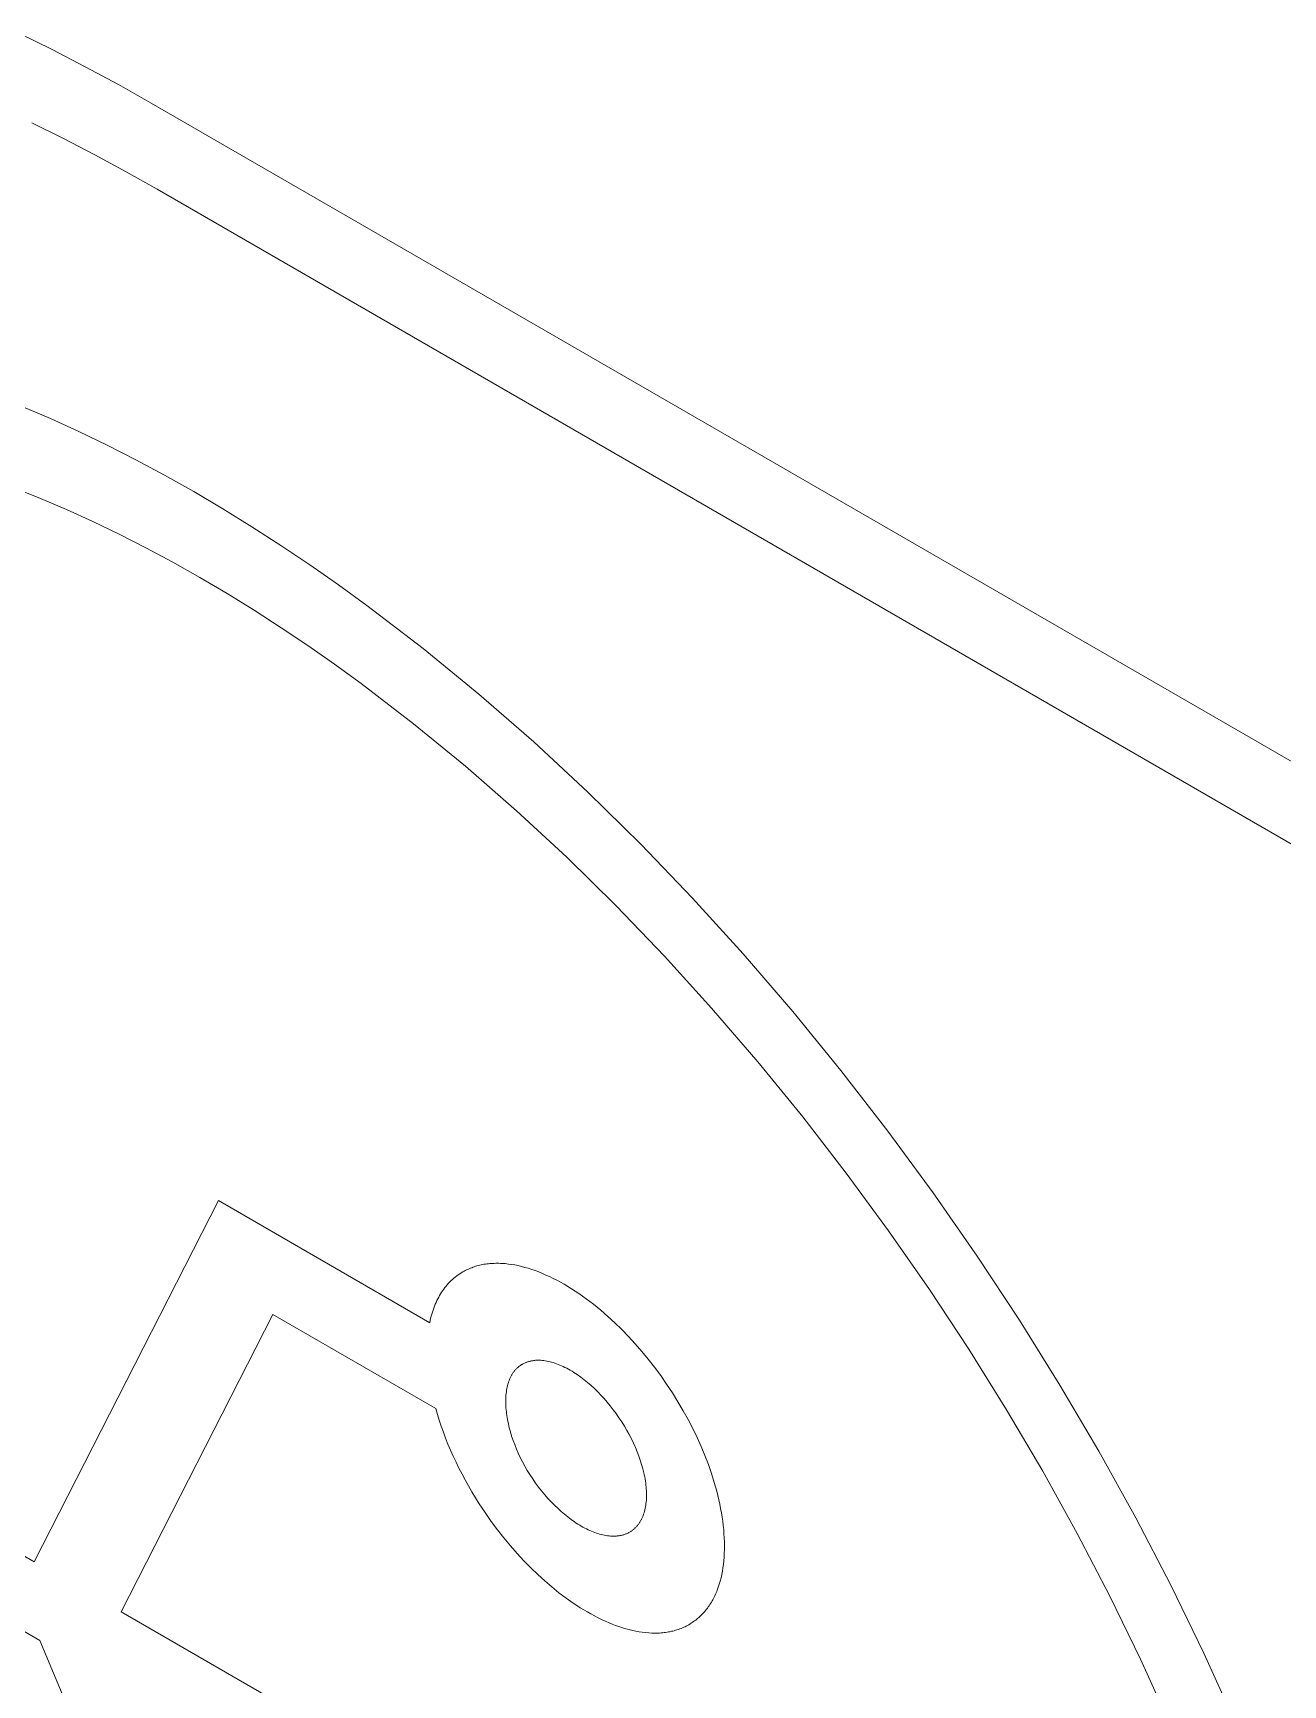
# Model space of a CAD drawing. Header units: millimetres. Extents: x -279 to 4999, y 61 to 3536.
# Drawn here: x 3942.55 to 3955.75, y 1671.74 to 1689.18 of the extents above; entities that cross this region are included whole.
import ezdxf

# ---------------------------------------------------------------- set-up
doc = ezdxf.new("R2010")
doc.units = ezdxf.units.MM
doc.layers.add('ZANO_R', color=7, linetype='Continuous', lineweight=0)

msp = doc.modelspace()

# ---------------------------------------------------------------- linework, layer by layer
at = {"layer": 'ZANO_R'}
for p, q in [((3942.756, 1689.002), (3942.403, 1689.176)), ((3943.106, 1688.821), (3942.756, 1689.002)), ((3943.455, 1688.632), (3943.106, 1688.821)), ((3943.801, 1688.436), (3943.455, 1688.632)), ((4018.624, 1645.237), (3943.801, 1688.436)), ((3942.541, 1688.228), (3942.875, 1688.063)), ((3942.875, 1688.063), (3943.207, 1687.891)), ((3943.207, 1687.891), (3943.538, 1687.712)), ((3943.538, 1687.712), (3943.866, 1687.527)), ((3943.866, 1687.527), (4018.688, 1644.328)), ((3942.74, 1685.108), (3942.446, 1685.233)), ((3943.037, 1684.973), (3942.74, 1685.108)), ((3943.336, 1684.828), (3943.037, 1684.973)), ((3943.638, 1684.674), (3943.336, 1684.828)), ((3943.943, 1684.511), (3943.638, 1684.674)), ((3944.251, 1684.337), (3943.943, 1684.511)), ((3942.363, 1684.373), (3942.634, 1684.265)), ((3944.559, 1684.155), (3944.251, 1684.337)), ((3942.634, 1684.265), (3942.908, 1684.148)), ((3942.908, 1684.148), (3943.184, 1684.023)), ((3944.865, 1683.966), (3944.559, 1684.155)), ((3943.184, 1684.023), (3943.463, 1683.888)), ((3945.171, 1683.769), (3944.865, 1683.966)), ((3943.463, 1683.888), (3943.745, 1683.745)), ((3945.475, 1683.565), (3945.171, 1683.769)), ((3943.745, 1683.745), (3944.029, 1683.592)), ((3944.029, 1683.592), (3944.315, 1683.431)), ((3944.315, 1683.431), (3944.602, 1683.261)), ((3945.777, 1683.354), (3945.475, 1683.565)), ((3944.602, 1683.261), (3944.888, 1683.085)), ((3946.078, 1683.136), (3945.777, 1683.354)), ((3944.888, 1683.085), (3945.172, 1682.901)), ((3946.673, 1682.681), (3946.078, 1683.136)), ((3945.172, 1682.901), (3945.455, 1682.712)), ((3945.455, 1682.712), (3945.736, 1682.515)), ((3947.261, 1682.2), (3946.673, 1682.681)), ((3945.736, 1682.515), (3946.016, 1682.312)), ((3946.016, 1682.312), (3946.571, 1681.888)), ((3947.84, 1681.695), (3947.261, 1682.2)), ((3946.571, 1681.888), (3947.118, 1681.44)), ((3948.409, 1681.167), (3947.84, 1681.695)), ((3947.118, 1681.44), (3947.658, 1680.97)), ((3948.968, 1680.617), (3948.409, 1681.167)), ((3947.658, 1680.97), (3948.188, 1680.478)), ((3948.188, 1680.478), (3948.708, 1679.966)), ((3949.515, 1680.047), (3948.968, 1680.617)), ((3948.708, 1679.966), (3949.218, 1679.435)), ((3950.051, 1679.458), (3949.515, 1680.047)), ((3949.218, 1679.435), (3949.717, 1678.886)), ((3950.573, 1678.851), (3950.051, 1679.458)), ((3949.717, 1678.886), (3950.204, 1678.321)), ((3951.082, 1678.228), (3950.573, 1678.851)), ((3950.204, 1678.321), (3950.678, 1677.74)), ((3951.577, 1677.589), (3951.082, 1678.228)), ((3950.678, 1677.74), (3951.138, 1677.146)), ((3952.056, 1676.936), (3951.577, 1677.589)), ((3951.138, 1677.146), (3951.584, 1676.538)), ((3944.511, 1676.855), (3942.567, 1673.044)), ((3946.741, 1675.567), (3944.511, 1676.855)), ((3952.519, 1676.27), (3952.056, 1676.936)), ((3951.584, 1676.538), (3952.015, 1675.918)), ((3952.965, 1675.593), (3952.519, 1676.27)), ((3947.074, 1676.093), (3947.058, 1676.083)), ((3947.091, 1676.103), (3947.074, 1676.093)), ((3947.104, 1676.111), (3947.091, 1676.103)), ((3947.117, 1676.117), (3947.104, 1676.111)), ((3947.13, 1676.124), (3947.117, 1676.117)), ((3947.143, 1676.13), (3947.13, 1676.124)), ((3947.156, 1676.136), (3947.143, 1676.13)), ((3947.17, 1676.142), (3947.156, 1676.136)), ((3947.184, 1676.147), (3947.17, 1676.142)), ((3947.198, 1676.152), (3947.184, 1676.147)), ((3947.212, 1676.157), (3947.198, 1676.152)), ((3947.226, 1676.162), (3947.212, 1676.157)), ((3947.24, 1676.166), (3947.226, 1676.162)), ((3947.255, 1676.17), (3947.24, 1676.166)), ((3947.269, 1676.173), (3947.255, 1676.17)), ((3947.284, 1676.177), (3947.269, 1676.173)), ((3947.299, 1676.18), (3947.284, 1676.177)), ((3947.314, 1676.183), (3947.299, 1676.18)), ((3947.329, 1676.185), (3947.314, 1676.183)), ((3947.344, 1676.187), (3947.329, 1676.185)), ((3947.36, 1676.189), (3947.344, 1676.187)), ((3947.375, 1676.191), (3947.36, 1676.189)), ((3947.391, 1676.192), (3947.375, 1676.191)), ((3947.407, 1676.193), (3947.391, 1676.192)), ((3947.422, 1676.193), (3947.407, 1676.193)), ((3947.438, 1676.194), (3947.422, 1676.193)), ((3947.455, 1676.194), (3947.438, 1676.194)), ((3947.471, 1676.194), (3947.455, 1676.194)), ((3947.487, 1676.193), (3947.471, 1676.194)), ((3947.504, 1676.192), (3947.487, 1676.193)), ((3947.537, 1676.19), (3947.504, 1676.192)), ((3947.571, 1676.186), (3947.537, 1676.19)), ((3947.605, 1676.182), (3947.571, 1676.186)), ((3947.64, 1676.176), (3947.605, 1676.182)), ((3947.675, 1676.169), (3947.64, 1676.176)), ((3947.71, 1676.16), (3947.675, 1676.169)), ((3947.746, 1676.151), (3947.71, 1676.16)), ((3947.782, 1676.141), (3947.746, 1676.151)), ((3947.818, 1676.129), (3947.782, 1676.141)), ((3947.855, 1676.116), (3947.818, 1676.129)), ((3947.892, 1676.102), (3947.855, 1676.116)), ((3947.93, 1676.087), (3947.892, 1676.102)), ((3946.89, 1675.922), (3946.878, 1675.906)), ((3946.901, 1675.938), (3946.89, 1675.922)), ((3946.914, 1675.953), (3946.901, 1675.938)), ((3946.926, 1675.968), (3946.914, 1675.953)), ((3946.94, 1675.983), (3946.926, 1675.968)), ((3946.953, 1675.997), (3946.94, 1675.983)), ((3946.967, 1676.011), (3946.953, 1675.997)), ((3946.981, 1676.024), (3946.967, 1676.011)), ((3946.996, 1676.037), (3946.981, 1676.024)), ((3947.011, 1676.049), (3946.996, 1676.037)), ((3947.026, 1676.061), (3947.011, 1676.049)), ((3947.042, 1676.072), (3947.026, 1676.061)), ((3947.058, 1676.083), (3947.042, 1676.072)), ((3947.967, 1676.07), (3947.93, 1676.087)), ((3948.005, 1676.053), (3947.967, 1676.07)), ((3948.044, 1676.034), (3948.005, 1676.053)), ((3948.082, 1676.015), (3948.044, 1676.034)), ((3948.121, 1675.994), (3948.082, 1676.015)), ((3948.16, 1675.972), (3948.121, 1675.994)), ((3948.199, 1675.949), (3948.16, 1675.972)), ((3948.238, 1675.924), (3948.199, 1675.949)), ((3948.277, 1675.899), (3948.238, 1675.924)), ((3952.015, 1675.918), (3952.431, 1675.287)), ((3946.799, 1675.761), (3946.791, 1675.741)), ((3946.808, 1675.781), (3946.799, 1675.761)), ((3946.817, 1675.8), (3946.808, 1675.781)), ((3946.826, 1675.818), (3946.817, 1675.8)), ((3946.836, 1675.837), (3946.826, 1675.818)), ((3946.846, 1675.855), (3946.836, 1675.837)), ((3946.856, 1675.872), (3946.846, 1675.855)), ((3946.867, 1675.889), (3946.856, 1675.872)), ((3946.878, 1675.906), (3946.867, 1675.889)), ((3948.316, 1675.874), (3948.277, 1675.899)), ((3948.393, 1675.819), (3948.316, 1675.874)), ((3948.47, 1675.761), (3948.393, 1675.819)), ((3948.546, 1675.699), (3948.47, 1675.761)), ((3943.483, 1672.516), (3945.084, 1675.655)), ((3945.084, 1675.655), (3946.805, 1674.661)), ((3946.746, 1675.59), (3946.741, 1675.567)), ((3946.751, 1675.613), (3946.746, 1675.59)), ((3946.757, 1675.635), (3946.751, 1675.613)), ((3946.763, 1675.657), (3946.757, 1675.635)), ((3946.769, 1675.679), (3946.763, 1675.657)), ((3946.776, 1675.7), (3946.769, 1675.679)), ((3946.784, 1675.721), (3946.776, 1675.7)), ((3946.791, 1675.741), (3946.784, 1675.721)), ((3948.621, 1675.634), (3948.546, 1675.699)), ((3948.695, 1675.566), (3948.621, 1675.634)), ((3953.393, 1674.906), (3952.965, 1675.593)), ((3948.768, 1675.495), (3948.695, 1675.566)), ((3948.84, 1675.421), (3948.768, 1675.495)), ((3948.911, 1675.344), (3948.84, 1675.421)), ((3948.98, 1675.264), (3948.911, 1675.344)), ((3949.048, 1675.181), (3948.98, 1675.264)), ((3952.431, 1675.287), (3952.829, 1674.647)), ((3947.624, 1675.043), (3947.628, 1675.049)), ((3947.628, 1675.049), (3947.632, 1675.054)), ((3947.632, 1675.054), (3947.637, 1675.06)), ((3947.637, 1675.06), (3947.641, 1675.065)), ((3947.641, 1675.065), (3947.646, 1675.07)), ((3947.646, 1675.07), (3947.651, 1675.076)), ((3947.651, 1675.076), (3947.656, 1675.081)), ((3947.656, 1675.081), (3947.661, 1675.086)), ((3947.661, 1675.086), (3947.666, 1675.09)), ((3947.666, 1675.09), (3947.671, 1675.095)), ((3947.671, 1675.095), (3947.676, 1675.099)), ((3947.676, 1675.099), (3947.682, 1675.104)), ((3947.682, 1675.104), (3947.687, 1675.108)), ((3947.687, 1675.108), (3947.693, 1675.112)), ((3947.693, 1675.112), (3947.698, 1675.116)), ((3947.698, 1675.116), (3947.704, 1675.12)), ((3947.704, 1675.12), (3947.71, 1675.124)), ((3947.71, 1675.124), (3947.716, 1675.127)), ((3947.716, 1675.127), (3947.722, 1675.131)), ((3947.722, 1675.131), (3947.728, 1675.134)), ((3947.728, 1675.134), (3947.735, 1675.137)), ((3947.735, 1675.137), (3947.741, 1675.14)), ((3947.741, 1675.14), (3947.747, 1675.143)), ((3947.747, 1675.143), (3947.754, 1675.146)), ((3947.754, 1675.146), (3947.76, 1675.148)), ((3947.76, 1675.148), (3947.767, 1675.151)), ((3947.767, 1675.151), (3947.774, 1675.153)), ((3947.774, 1675.153), (3947.78, 1675.155)), ((3947.78, 1675.155), (3947.787, 1675.157)), ((3947.787, 1675.157), (3947.794, 1675.159)), ((3947.794, 1675.159), (3947.801, 1675.161)), ((3947.801, 1675.161), (3947.808, 1675.162)), ((3947.808, 1675.162), (3947.815, 1675.164)), ((3947.815, 1675.164), (3947.822, 1675.165)), ((3947.822, 1675.165), (3947.829, 1675.166)), ((3947.829, 1675.166), (3947.837, 1675.167)), ((3947.837, 1675.167), (3947.844, 1675.168)), ((3947.844, 1675.168), (3947.851, 1675.169)), ((3947.851, 1675.169), (3947.859, 1675.17)), ((3947.859, 1675.17), (3947.866, 1675.17)), ((3947.866, 1675.17), (3947.874, 1675.171)), ((3947.874, 1675.171), (3947.881, 1675.171)), ((3947.881, 1675.171), (3947.889, 1675.171)), ((3947.889, 1675.171), (3947.897, 1675.171)), ((3947.897, 1675.171), (3947.905, 1675.17)), ((3947.905, 1675.17), (3947.913, 1675.17)), ((3947.913, 1675.17), (3947.928, 1675.169)), ((3947.928, 1675.169), (3947.944, 1675.167)), ((3947.944, 1675.167), (3947.961, 1675.165)), ((3947.961, 1675.165), (3947.977, 1675.162)), ((3947.977, 1675.162), (3947.994, 1675.159)), ((3947.994, 1675.159), (3948.011, 1675.155)), ((3948.011, 1675.155), (3948.028, 1675.151)), ((3948.028, 1675.151), (3948.045, 1675.146)), ((3948.045, 1675.146), (3948.062, 1675.14)), ((3948.062, 1675.14), (3948.08, 1675.134)), ((3948.08, 1675.134), (3948.097, 1675.127)), ((3948.097, 1675.127), (3948.115, 1675.12)), ((3948.115, 1675.12), (3948.133, 1675.112)), ((3948.133, 1675.112), (3948.151, 1675.104)), ((3948.151, 1675.104), (3948.169, 1675.095)), ((3948.169, 1675.095), (3948.188, 1675.086)), ((3948.188, 1675.086), (3948.206, 1675.076)), ((3948.206, 1675.076), (3948.225, 1675.065)), ((3948.225, 1675.065), (3948.243, 1675.054)), ((3948.243, 1675.054), (3948.262, 1675.043)), ((3949.114, 1675.096), (3949.048, 1675.181)), ((3949.179, 1675.008), (3949.114, 1675.096)), ((3947.555, 1674.871), (3947.559, 1674.887)), ((3947.559, 1674.887), (3947.563, 1674.903)), ((3947.563, 1674.903), (3947.567, 1674.919)), ((3947.567, 1674.919), (3947.571, 1674.935)), ((3947.571, 1674.935), (3947.577, 1674.95)), ((3947.577, 1674.95), (3947.579, 1674.957)), ((3947.579, 1674.957), (3947.582, 1674.964)), ((3947.582, 1674.964), (3947.585, 1674.971)), ((3947.585, 1674.971), (3947.588, 1674.978)), ((3947.588, 1674.978), (3947.591, 1674.985)), ((3947.591, 1674.985), (3947.594, 1674.992)), ((3947.594, 1674.992), (3947.598, 1674.999)), ((3947.598, 1674.999), (3947.601, 1675.006)), ((3947.601, 1675.006), (3947.605, 1675.012)), ((3947.605, 1675.012), (3947.608, 1675.018)), ((3947.608, 1675.018), (3947.612, 1675.025)), ((3947.612, 1675.025), (3947.616, 1675.031)), ((3947.616, 1675.031), (3947.62, 1675.037)), ((3947.62, 1675.037), (3947.624, 1675.043)), ((3948.262, 1675.043), (3948.28, 1675.031)), ((3948.28, 1675.031), (3948.299, 1675.019)), ((3948.299, 1675.019), (3948.335, 1674.993)), ((3948.335, 1674.993), (3948.372, 1674.965)), ((3948.372, 1674.965), (3948.408, 1674.936)), ((3948.408, 1674.936), (3948.444, 1674.905)), ((3948.444, 1674.905), (3948.479, 1674.872)), ((3948.479, 1674.872), (3948.514, 1674.838)), ((3949.242, 1674.918), (3949.179, 1675.008)), ((3949.302, 1674.826), (3949.242, 1674.918)), ((3953.802, 1674.21), (3953.393, 1674.906)), ((3947.544, 1674.764), (3947.545, 1674.783)), ((3947.544, 1674.746), (3947.544, 1674.764)), ((3947.544, 1674.727), (3947.544, 1674.746)), ((3947.544, 1674.707), (3947.544, 1674.727)), ((3947.545, 1674.688), (3947.544, 1674.707)), ((3947.545, 1674.783), (3947.546, 1674.801)), ((3947.546, 1674.801), (3947.548, 1674.819)), ((3947.548, 1674.819), (3947.55, 1674.837)), ((3947.55, 1674.837), (3947.552, 1674.854)), ((3947.552, 1674.854), (3947.555, 1674.871)), ((3948.514, 1674.838), (3948.548, 1674.803)), ((3948.548, 1674.803), (3948.582, 1674.766)), ((3948.582, 1674.766), (3948.615, 1674.728)), ((3948.615, 1674.728), (3948.647, 1674.689)), ((3949.361, 1674.733), (3949.302, 1674.826)), ((3949.416, 1674.638), (3949.361, 1674.733)), ((3946.805, 1674.661), (3946.823, 1674.599)), ((3946.823, 1674.599), (3946.842, 1674.537)), ((3946.842, 1674.537), (3946.863, 1674.474)), ((3947.546, 1674.668), (3947.545, 1674.688)), ((3947.548, 1674.648), (3947.546, 1674.668)), ((3947.55, 1674.627), (3947.548, 1674.648)), ((3947.552, 1674.607), (3947.55, 1674.627)), ((3947.555, 1674.586), (3947.552, 1674.607)), ((3947.558, 1674.565), (3947.555, 1674.586)), ((3947.562, 1674.544), (3947.558, 1674.565)), ((3947.571, 1674.501), (3947.562, 1674.544)), ((3948.647, 1674.689), (3948.679, 1674.648)), ((3948.679, 1674.648), (3948.709, 1674.607)), ((3948.709, 1674.607), (3948.739, 1674.564)), ((3948.739, 1674.564), (3948.768, 1674.52)), ((3949.468, 1674.544), (3949.416, 1674.638)), ((3949.517, 1674.449), (3949.468, 1674.544)), ((3952.829, 1674.647), (3953.211, 1673.999)), ((3946.863, 1674.474), (3946.885, 1674.412)), ((3946.885, 1674.412), (3946.909, 1674.349)), ((3946.909, 1674.349), (3946.934, 1674.286)), ((3947.581, 1674.458), (3947.571, 1674.501)), ((3947.593, 1674.414), (3947.581, 1674.458)), ((3947.606, 1674.369), (3947.593, 1674.414)), ((3947.621, 1674.325), (3947.606, 1674.369)), ((3948.768, 1674.52), (3948.796, 1674.475)), ((3948.796, 1674.475), (3948.822, 1674.431)), ((3948.822, 1674.431), (3948.847, 1674.386)), ((3948.847, 1674.386), (3948.87, 1674.34)), ((3949.563, 1674.354), (3949.517, 1674.449)), ((3949.606, 1674.259), (3949.563, 1674.354)), ((3946.934, 1674.286), (3946.961, 1674.223)), ((3946.961, 1674.223), (3946.989, 1674.16)), ((3947.638, 1674.28), (3947.621, 1674.325)), ((3947.656, 1674.234), (3947.638, 1674.28)), ((3947.676, 1674.189), (3947.656, 1674.234)), ((3947.697, 1674.144), (3947.676, 1674.189)), ((3948.87, 1674.34), (3948.892, 1674.295)), ((3948.892, 1674.295), (3948.912, 1674.25)), ((3948.912, 1674.25), (3948.931, 1674.205)), ((3948.931, 1674.205), (3948.949, 1674.16)), ((3949.646, 1674.164), (3949.606, 1674.259)), ((3954.193, 1673.506), (3953.802, 1674.21)), ((3946.989, 1674.16), (3947.019, 1674.096)), ((3947.019, 1674.096), (3947.05, 1674.033)), ((3947.05, 1674.033), (3947.082, 1673.97)), ((3947.72, 1674.098), (3947.697, 1674.144)), ((3947.745, 1674.053), (3947.72, 1674.098)), ((3947.771, 1674.008), (3947.745, 1674.053)), ((3947.798, 1673.964), (3947.771, 1674.008)), ((3948.949, 1674.16), (3948.964, 1674.115)), ((3948.964, 1674.115), (3948.978, 1674.071)), ((3948.978, 1674.071), (3948.991, 1674.026)), ((3948.991, 1674.026), (3949.001, 1673.983)), ((3949.682, 1674.069), (3949.646, 1674.164)), ((3949.715, 1673.975), (3949.682, 1674.069)), ((3942.567, 1673.044), (3940.931, 1673.989)), ((3947.082, 1673.97), (3947.116, 1673.907)), ((3947.116, 1673.907), (3947.151, 1673.844)), ((3947.151, 1673.844), (3947.187, 1673.782)), ((3947.828, 1673.919), (3947.798, 1673.964)), ((3947.859, 1673.875), (3947.828, 1673.919)), ((3947.89, 1673.832), (3947.859, 1673.875)), ((3947.922, 1673.791), (3947.89, 1673.832)), ((3949.001, 1673.983), (3949.006, 1673.961)), ((3949.006, 1673.961), (3949.01, 1673.939)), ((3949.01, 1673.939), (3949.014, 1673.918)), ((3949.014, 1673.918), (3949.018, 1673.896)), ((3949.018, 1673.896), (3949.021, 1673.875)), ((3949.021, 1673.875), (3949.023, 1673.854)), ((3949.023, 1673.854), (3949.025, 1673.833)), ((3949.025, 1673.833), (3949.027, 1673.813)), ((3949.744, 1673.882), (3949.715, 1673.975)), ((3949.77, 1673.789), (3949.744, 1673.882)), ((3953.211, 1673.999), (3953.574, 1673.343)), ((3947.187, 1673.782), (3947.264, 1673.657)), ((3947.264, 1673.657), (3947.327, 1673.563)), ((3947.955, 1673.752), (3947.922, 1673.791)), ((3947.989, 1673.713), (3947.955, 1673.752)), ((3948.023, 1673.677), (3947.989, 1673.713)), ((3948.057, 1673.641), (3948.023, 1673.677)), ((3949.024, 1673.659), (3949.022, 1673.642)), ((3949.026, 1673.677), (3949.024, 1673.659)), ((3949.028, 1673.695), (3949.026, 1673.677)), ((3949.027, 1673.813), (3949.028, 1673.792)), ((3949.028, 1673.792), (3949.029, 1673.772)), ((3949.029, 1673.714), (3949.028, 1673.695)), ((3949.029, 1673.772), (3949.029, 1673.752)), ((3949.029, 1673.752), (3949.029, 1673.733)), ((3949.029, 1673.733), (3949.029, 1673.714)), ((3949.793, 1673.696), (3949.77, 1673.789)), ((3949.803, 1673.651), (3949.793, 1673.696)), ((3947.327, 1673.563), (3947.391, 1673.47)), ((3948.092, 1673.608), (3948.057, 1673.641)), ((3948.127, 1673.576), (3948.092, 1673.608)), ((3948.163, 1673.545), (3948.127, 1673.576)), ((3948.198, 1673.517), (3948.163, 1673.545)), ((3948.234, 1673.49), (3948.198, 1673.517)), ((3948.27, 1673.465), (3948.234, 1673.49)), ((3948.971, 1673.482), (3948.967, 1673.475)), ((3948.975, 1673.488), (3948.971, 1673.482)), ((3948.978, 1673.495), (3948.975, 1673.488)), ((3948.981, 1673.502), (3948.978, 1673.495)), ((3948.984, 1673.509), (3948.981, 1673.502)), ((3948.987, 1673.516), (3948.984, 1673.509)), ((3948.99, 1673.523), (3948.987, 1673.516)), ((3948.993, 1673.53), (3948.99, 1673.523)), ((3948.999, 1673.545), (3948.993, 1673.53)), ((3949.004, 1673.56), (3948.999, 1673.545)), ((3949.008, 1673.575), (3949.004, 1673.56)), ((3949.012, 1673.591), (3949.008, 1673.575)), ((3949.016, 1673.608), (3949.012, 1673.591)), ((3949.019, 1673.624), (3949.016, 1673.608)), ((3949.022, 1673.642), (3949.019, 1673.624)), ((3949.812, 1673.605), (3949.803, 1673.651)), ((3949.82, 1673.56), (3949.812, 1673.605)), ((3949.827, 1673.515), (3949.82, 1673.56)), ((3949.834, 1673.471), (3949.827, 1673.515)), ((3954.563, 1672.796), (3954.193, 1673.506)), ((3947.391, 1673.47), (3947.457, 1673.381)), ((3947.457, 1673.381), (3947.525, 1673.295)), ((3948.288, 1673.453), (3948.27, 1673.465)), ((3948.306, 1673.441), (3948.288, 1673.453)), ((3948.324, 1673.43), (3948.306, 1673.441)), ((3948.341, 1673.42), (3948.324, 1673.43)), ((3948.359, 1673.41), (3948.341, 1673.42)), ((3948.377, 1673.4), (3948.359, 1673.41)), ((3948.395, 1673.391), (3948.377, 1673.4)), ((3948.413, 1673.382), (3948.395, 1673.391)), ((3948.43, 1673.374), (3948.413, 1673.382)), ((3948.448, 1673.366), (3948.43, 1673.374)), ((3948.465, 1673.359), (3948.448, 1673.366)), ((3948.483, 1673.353), (3948.465, 1673.359)), ((3948.5, 1673.346), (3948.483, 1673.353)), ((3948.517, 1673.341), (3948.5, 1673.346)), ((3948.534, 1673.336), (3948.517, 1673.341)), ((3948.551, 1673.331), (3948.534, 1673.336)), ((3948.568, 1673.327), (3948.551, 1673.331)), ((3948.585, 1673.324), (3948.568, 1673.327)), ((3948.601, 1673.321), (3948.585, 1673.324)), ((3948.617, 1673.318), (3948.601, 1673.321)), ((3948.634, 1673.316), (3948.617, 1673.318)), ((3948.65, 1673.315), (3948.634, 1673.316)), ((3948.665, 1673.314), (3948.65, 1673.315)), ((3948.673, 1673.314), (3948.665, 1673.314)), ((3948.681, 1673.314), (3948.673, 1673.314)), ((3948.689, 1673.314), (3948.681, 1673.314)), ((3948.697, 1673.314), (3948.689, 1673.314)), ((3948.704, 1673.314), (3948.697, 1673.314)), ((3948.712, 1673.315), (3948.704, 1673.314)), ((3948.719, 1673.316), (3948.712, 1673.315)), ((3948.727, 1673.316), (3948.719, 1673.316)), ((3948.734, 1673.317), (3948.727, 1673.316)), ((3948.742, 1673.319), (3948.734, 1673.317)), ((3948.749, 1673.32), (3948.742, 1673.319)), ((3948.756, 1673.321), (3948.749, 1673.32)), ((3948.763, 1673.323), (3948.756, 1673.321)), ((3948.77, 1673.324), (3948.763, 1673.323)), ((3948.777, 1673.326), (3948.77, 1673.324)), ((3948.784, 1673.328), (3948.777, 1673.326)), ((3948.791, 1673.33), (3948.784, 1673.328)), ((3948.798, 1673.333), (3948.791, 1673.33)), ((3948.805, 1673.335), (3948.798, 1673.333)), ((3948.812, 1673.338), (3948.805, 1673.335)), ((3948.818, 1673.34), (3948.812, 1673.338)), ((3948.825, 1673.343), (3948.818, 1673.34)), ((3948.832, 1673.346), (3948.825, 1673.343)), ((3948.838, 1673.35), (3948.832, 1673.346)), ((3948.844, 1673.353), (3948.838, 1673.35)), ((3948.851, 1673.356), (3948.844, 1673.353)), ((3948.857, 1673.36), (3948.851, 1673.356)), ((3948.863, 1673.364), (3948.857, 1673.36)), ((3948.868, 1673.367), (3948.863, 1673.364)), ((3948.874, 1673.371), (3948.868, 1673.367)), ((3948.88, 1673.375), (3948.874, 1673.371)), ((3948.885, 1673.38), (3948.88, 1673.375)), ((3948.891, 1673.384), (3948.885, 1673.38)), ((3948.896, 1673.388), (3948.891, 1673.384)), ((3948.901, 1673.393), (3948.896, 1673.388)), ((3948.906, 1673.398), (3948.901, 1673.393)), ((3948.911, 1673.402), (3948.906, 1673.398)), ((3948.916, 1673.407), (3948.911, 1673.402)), ((3948.921, 1673.412), (3948.916, 1673.407)), ((3948.926, 1673.417), (3948.921, 1673.412)), ((3948.93, 1673.423), (3948.926, 1673.417)), ((3948.935, 1673.428), (3948.93, 1673.423)), ((3948.939, 1673.434), (3948.935, 1673.428)), ((3948.944, 1673.439), (3948.939, 1673.434)), ((3948.948, 1673.445), (3948.944, 1673.439)), ((3948.952, 1673.451), (3948.948, 1673.445)), ((3948.956, 1673.457), (3948.952, 1673.451)), ((3948.96, 1673.463), (3948.956, 1673.457)), ((3948.964, 1673.469), (3948.96, 1673.463)), ((3948.967, 1673.475), (3948.964, 1673.469)), ((3949.839, 1673.427), (3949.834, 1673.471)), ((3949.844, 1673.383), (3949.839, 1673.427)), ((3949.847, 1673.339), (3949.844, 1673.383)), ((3949.85, 1673.296), (3949.847, 1673.339)), ((3953.574, 1673.343), (3953.919, 1672.682)), ((3940.98, 1673.166), (3942.627, 1672.215)), ((3947.525, 1673.295), (3947.594, 1673.211)), ((3947.594, 1673.211), (3947.664, 1673.131)), ((3947.664, 1673.131), (3947.736, 1673.054)), ((3949.848, 1673.093), (3949.85, 1673.132)), ((3949.851, 1673.254), (3949.85, 1673.296)), ((3949.85, 1673.132), (3949.852, 1673.172)), ((3949.852, 1673.213), (3949.851, 1673.254)), ((3949.852, 1673.172), (3949.852, 1673.213)), ((3947.736, 1673.054), (3947.808, 1672.98)), ((3947.808, 1672.98), (3947.881, 1672.909)), ((3949.83, 1672.944), (3949.836, 1672.98)), ((3949.836, 1672.98), (3949.841, 1673.017)), ((3949.841, 1673.017), (3949.845, 1673.054)), ((3949.845, 1673.054), (3949.848, 1673.093)), ((3947.881, 1672.909), (3947.955, 1672.842)), ((3947.955, 1672.842), (3948.03, 1672.778)), ((3949.787, 1672.776), (3949.798, 1672.808)), ((3949.798, 1672.808), (3949.807, 1672.841)), ((3949.807, 1672.841), (3949.816, 1672.874)), ((3949.816, 1672.874), (3949.824, 1672.909)), ((3949.824, 1672.909), (3949.83, 1672.944)), ((3954.911, 1672.081), (3954.563, 1672.796)), ((3948.03, 1672.778), (3948.104, 1672.718)), ((3948.104, 1672.718), (3948.18, 1672.661)), ((3948.18, 1672.661), (3948.255, 1672.608)), ((3948.255, 1672.608), (3948.293, 1672.583)), ((3949.706, 1672.605), (3949.714, 1672.618)), ((3949.714, 1672.618), (3949.722, 1672.631)), ((3949.722, 1672.631), (3949.729, 1672.644)), ((3949.729, 1672.644), (3949.737, 1672.658)), ((3949.737, 1672.658), (3949.744, 1672.672)), ((3949.744, 1672.672), (3949.751, 1672.686)), ((3949.751, 1672.686), (3949.757, 1672.701)), ((3949.757, 1672.701), (3949.764, 1672.715)), ((3949.764, 1672.715), (3949.77, 1672.73)), ((3949.77, 1672.73), (3949.776, 1672.745)), ((3949.776, 1672.745), (3949.787, 1672.776)), ((3953.919, 1672.682), (3954.244, 1672.016)), ((3951.651, 1667.8), (3943.483, 1672.516)), ((3948.293, 1672.583), (3948.33, 1672.559)), ((3948.33, 1672.559), (3948.368, 1672.536)), ((3948.368, 1672.536), (3948.406, 1672.514)), ((3948.406, 1672.514), (3948.443, 1672.493)), ((3948.443, 1672.493), (3948.48, 1672.472)), ((3948.48, 1672.472), (3948.518, 1672.453)), ((3948.518, 1672.453), (3948.555, 1672.435)), ((3948.555, 1672.435), (3948.592, 1672.418)), ((3949.549, 1672.429), (3949.56, 1672.438)), ((3949.56, 1672.438), (3949.572, 1672.448)), ((3949.572, 1672.448), (3949.583, 1672.457)), ((3949.583, 1672.457), (3949.593, 1672.467)), ((3949.593, 1672.467), (3949.604, 1672.477)), ((3949.604, 1672.477), (3949.614, 1672.487)), ((3949.614, 1672.487), (3949.624, 1672.498)), ((3949.624, 1672.498), (3949.634, 1672.509)), ((3949.634, 1672.509), (3949.644, 1672.52)), ((3949.644, 1672.52), (3949.653, 1672.531)), ((3949.653, 1672.531), (3949.663, 1672.543)), ((3949.663, 1672.543), (3949.672, 1672.555)), ((3949.672, 1672.555), (3949.681, 1672.567)), ((3949.681, 1672.567), (3949.689, 1672.579)), ((3949.689, 1672.579), (3949.698, 1672.592)), ((3949.698, 1672.592), (3949.706, 1672.605)), ((3948.592, 1672.418), (3948.629, 1672.402)), ((3948.629, 1672.402), (3948.666, 1672.387)), ((3948.666, 1672.387), (3948.702, 1672.373)), ((3948.702, 1672.373), (3948.739, 1672.36)), ((3948.739, 1672.36), (3948.775, 1672.348)), ((3948.775, 1672.348), (3948.81, 1672.337)), ((3948.81, 1672.337), (3948.846, 1672.328)), ((3948.846, 1672.328), (3948.881, 1672.319)), ((3948.881, 1672.319), (3948.916, 1672.312)), ((3948.916, 1672.312), (3948.951, 1672.305)), ((3948.951, 1672.305), (3948.985, 1672.3)), ((3948.985, 1672.3), (3949.019, 1672.296)), ((3949.019, 1672.296), (3949.053, 1672.293)), ((3949.053, 1672.293), (3949.086, 1672.291)), ((3949.086, 1672.291), (3949.103, 1672.291)), ((3949.103, 1672.291), (3949.119, 1672.291)), ((3949.119, 1672.291), (3949.136, 1672.291)), ((3949.136, 1672.291), (3949.152, 1672.292)), ((3949.152, 1672.292), (3949.168, 1672.292)), ((3949.168, 1672.292), (3949.184, 1672.293)), ((3949.184, 1672.293), (3949.2, 1672.295)), ((3949.2, 1672.295), (3949.215, 1672.297)), ((3949.215, 1672.297), (3949.231, 1672.299)), ((3949.231, 1672.299), (3949.246, 1672.301)), ((3949.246, 1672.301), (3949.262, 1672.303)), ((3949.262, 1672.303), (3949.277, 1672.306)), ((3949.277, 1672.306), (3949.292, 1672.31)), ((3949.292, 1672.31), (3949.307, 1672.313)), ((3949.307, 1672.313), (3949.322, 1672.317)), ((3949.322, 1672.317), (3949.337, 1672.321)), ((3949.337, 1672.321), (3949.351, 1672.326)), ((3949.351, 1672.326), (3949.366, 1672.33)), ((3949.366, 1672.33), (3949.38, 1672.336)), ((3949.38, 1672.336), (3949.394, 1672.341)), ((3949.394, 1672.341), (3949.408, 1672.347)), ((3949.408, 1672.347), (3949.422, 1672.353)), ((3949.422, 1672.353), (3949.436, 1672.359)), ((3949.436, 1672.359), (3949.449, 1672.366)), ((3949.449, 1672.366), (3949.463, 1672.373)), ((3949.463, 1672.373), (3949.476, 1672.38)), ((3949.476, 1672.38), (3949.489, 1672.388)), ((3949.489, 1672.388), (3949.501, 1672.396)), ((3949.501, 1672.396), (3949.513, 1672.404)), ((3949.513, 1672.404), (3949.526, 1672.412)), ((3949.526, 1672.412), (3949.537, 1672.42)), ((3949.537, 1672.42), (3949.549, 1672.429)), ((3942.627, 1672.215), (3945.318, 1665.739)), ((3954.244, 1672.016), (3954.548, 1671.346)), ((3955.239, 1671.362), (3954.911, 1672.081))]:
    msp.add_line(p, q, dxfattribs=at)

doc.saveas('drawing.dxf')
